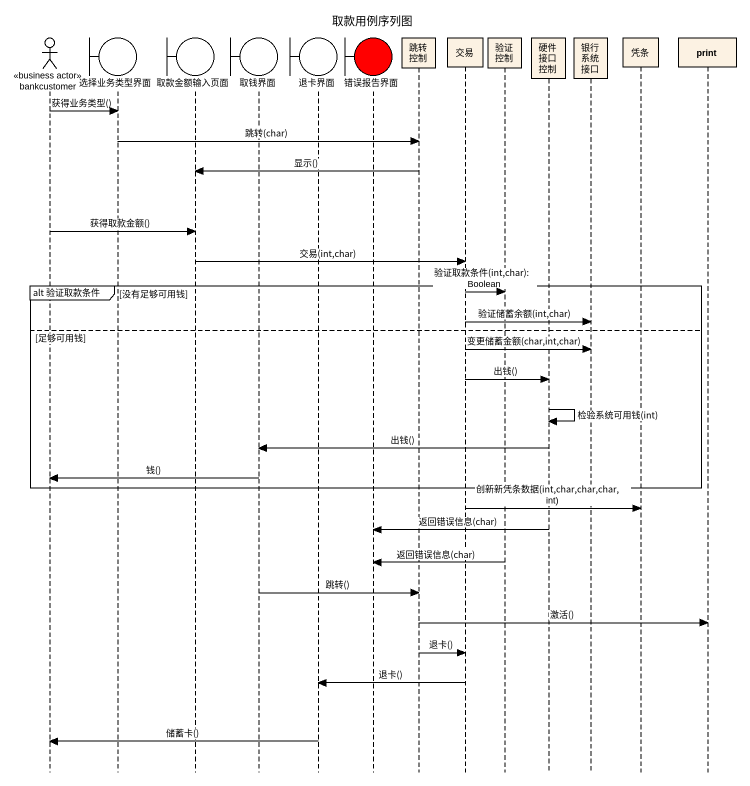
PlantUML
@startuml
title 取款用例序列图
hide footbox
actor bankcustomer <<business actor>>
boundary 选择业务类型界面
boundary 取款金额输入页面
boundary 取钱界面
boundary 退卡界面
boundary 错误报告界面 #FF0000
participant 跳转控制
participant 交易
participant 验证控制
participant 硬件接口控制
participant 银行系统接口
participant 凭条
participant print

bankcustomer -> 选择业务类型界面 : 获得业务类型()
选择业务类型界面 -> 跳转控制 : 跳转(char)
跳转控制 -> 取款金额输入页面 : 显示()
bankcustomer -> 取款金额输入页面 : 获得取款金额()
取款金额输入页面 -> 交易 : 交易(int,char)
group alt 验证取款条件 [没有足够可用钱]
  交易 -> 验证控制 : 验证取款条件(int,char): Boolean
  交易 -> 银行系统接口 : 验证储蓄余额(int,char)
else 足够可用钱
  交易 -> 银行系统接口 : 变更储蓄金额(char,int,char)
  交易 -> 硬件接口控制 : 出钱()
  硬件接口控制 -> 硬件接口控制 : 检验系统可用钱(int)
  硬件接口控制 -> 取钱界面 : 出钱()
  取钱界面 -> bankcustomer : 钱()
end
交易 -> 凭条 : 创新新凭条数据(int,char,char,char,int)
硬件接口控制 -> 错误报告界面 : 返回错误信息(char)
验证控制 -> 错误报告界面 : 返回错误信息(char)
取钱界面 -> 跳转控制 : 跳转()
跳转控制 -> print : 激活()
跳转控制 -> 交易 : 退卡()
交易 -> 退卡界面 : 退卡()
退卡界面 -> bankcustomer : 储蓄卡()
@enduml
